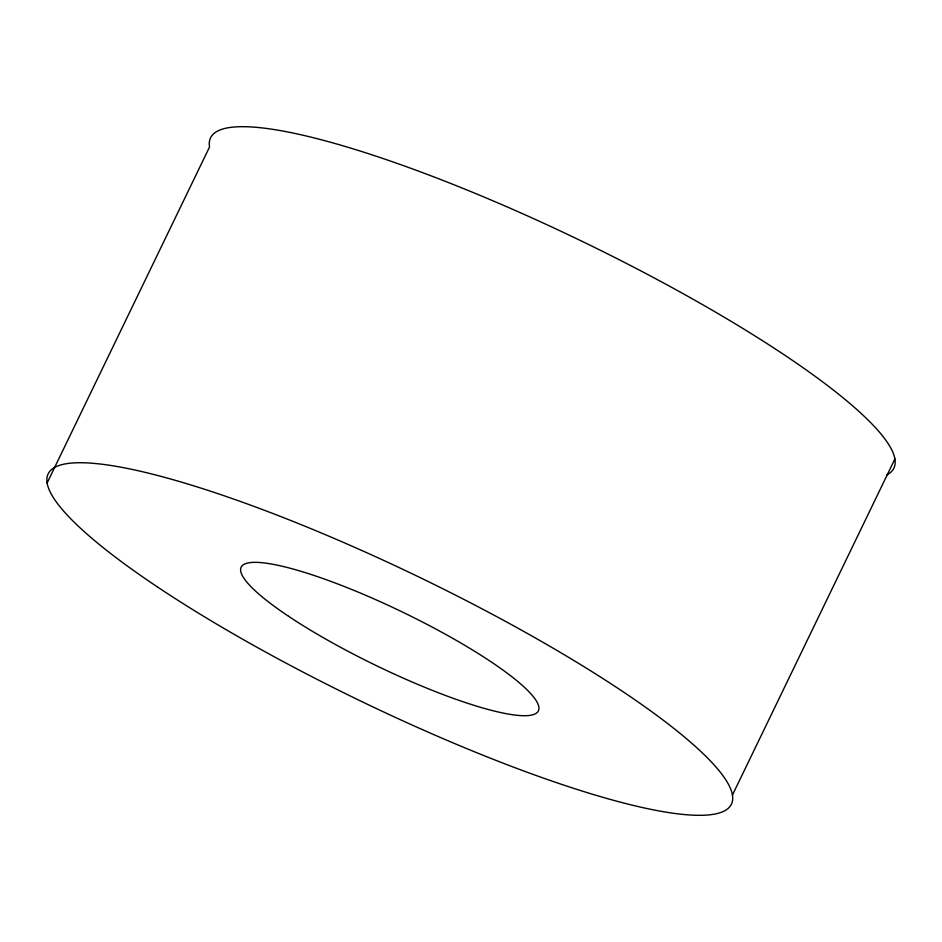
<?xml version="1.0" encoding="UTF-8"?>
<svg xmlns="http://www.w3.org/2000/svg" width="942" height="942" viewBox="0 0 942 942"><rect width="100%" height="100%" fill="white"/><g stroke="black" fill="none" stroke-linecap="round" stroke-linejoin="round"><path stroke-width="1.41" d="M47.1 483.034L209.548 146.987A379.485 68.507 25.8 0 1 583.228 241.882A379.485 68.507 25.8 0 1 886.811 474.921M732.452 795.013L894.9 458.966M157.255 586.819A379.485 68.507 25.8 0 0 724.351 810.956A379.485 68.507 25.8 0 0 287.722 519.289A379.485 68.507 25.8 0 0 157.255 586.819M288.629 616.315A165.074 29.803 25.8 0 0 535.315 713.812A165.074 29.803 25.8 0 0 345.384 586.937A165.074 29.803 25.8 0 0 288.629 616.315"/></g></svg>
